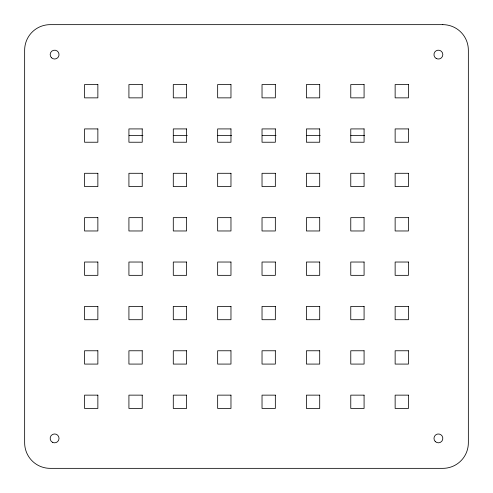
<?xml version="1.0" encoding="UTF-8"?>
<svg xmlns="http://www.w3.org/2000/svg" width="493" height="493" viewBox="0 0 493 493"><rect width="100%" height="100%" fill="white"/><g stroke="black" fill="none" stroke-linecap="round" stroke-linejoin="round"><path stroke-width="0.74" d="M129.148 135.575L142.921 135.575M173.518 135.575L187.291 135.575M217.74 135.575L231.544 135.575M262.221 135.575L276.025 135.575M306.473 135.575L320.247 135.575M350.843 135.575L364.617 135.575M442.837 24.65L50.163 24.65A25.513 25.513 0 0 0 24.65 50.163L24.65 442.837A25.513 25.513 0 0 0 50.163 468.35L442.837 468.35A25.513 25.513 0 0 0 468.35 442.837L468.35 50.163A25.513 25.513 0 0 0 442.837 24.65M97.861 84.549L84.549 84.549L84.549 97.861L97.861 97.861L97.861 84.549M142.231 84.549L128.919 84.549L128.919 97.861L142.231 97.861L142.231 84.549M186.6 84.549L173.289 84.549L173.289 97.861L186.6 97.861L186.6 84.549M230.97 84.549L217.659 84.549L217.659 97.861L230.97 97.861L230.97 84.549M275.34 84.549L262.029 84.549L262.029 97.861L275.34 97.861L275.34 84.549M319.71 84.549L306.399 84.549L306.399 97.861L319.71 97.861L319.71 84.549M364.08 84.549L350.769 84.549L350.769 97.861L364.08 97.861L364.08 84.549M408.45 84.549L395.139 84.549L395.139 97.861L408.45 97.861L408.45 84.549M97.861 128.919L84.549 128.919L84.549 142.231L97.861 142.231L97.861 128.919M142.231 128.919L128.919 128.919L128.919 142.231L142.231 142.231L142.231 128.919M186.6 128.919L173.289 128.919L173.289 142.231L186.6 142.231L186.6 128.919M230.97 128.919L217.659 128.919L217.659 142.231L230.97 142.231L230.97 128.919M275.34 128.919L262.029 128.919L262.029 142.231L275.34 142.231L275.34 128.919M319.71 128.919L306.399 128.919L306.399 142.231L319.71 142.231L319.71 128.919M364.08 128.919L350.769 128.919L350.769 142.231L364.08 142.231L364.08 128.919M408.45 128.919L395.139 128.919L395.139 142.231L408.45 142.231L408.45 128.919M97.861 173.289L84.549 173.289L84.549 186.6L97.861 186.6L97.861 173.289M142.231 173.289L128.919 173.289L128.919 186.6L142.231 186.6L142.231 173.289M186.6 173.289L173.289 173.289L173.289 186.6L186.6 186.6L186.6 173.289M230.97 173.289L217.659 173.289L217.659 186.6L230.97 186.6L230.97 173.289M275.34 173.289L262.029 173.289L262.029 186.6L275.34 186.6L275.34 173.289M319.71 173.289L306.399 173.289L306.399 186.6L319.71 186.6L319.71 173.289M364.08 173.289L350.769 173.289L350.769 186.6L364.08 186.6L364.08 173.289M408.45 173.289L395.139 173.289L395.139 186.6L408.45 186.6L408.45 173.289M97.861 217.659L84.549 217.659L84.549 230.97L97.861 230.97L97.861 217.659M142.231 217.659L128.919 217.659L128.919 230.97L142.231 230.97L142.231 217.659M186.6 217.659L173.289 217.659L173.289 230.97L186.6 230.97L186.6 217.659M230.97 217.659L217.659 217.659L217.659 230.97L230.97 230.97L230.97 217.659M275.34 217.659L262.029 217.659L262.029 230.97L275.34 230.97L275.34 217.659M319.71 217.659L306.399 217.659L306.399 230.97L319.71 230.97L319.71 217.659M364.08 217.659L350.769 217.659L350.769 230.97L364.08 230.97L364.08 217.659M408.45 217.659L395.139 217.659L395.139 230.97L408.45 230.97L408.45 217.659M97.861 262.029L84.549 262.029L84.549 275.34L97.861 275.34L97.861 262.029M142.231 262.029L128.919 262.029L128.919 275.34L142.231 275.34L142.231 262.029M186.6 262.029L173.289 262.029L173.289 275.34L186.6 275.34L186.6 262.029M230.97 262.029L217.659 262.029L217.659 275.34L230.97 275.34L230.97 262.029M275.34 262.029L262.029 262.029L262.029 275.34L275.34 275.34L275.34 262.029M319.71 262.029L306.399 262.029L306.399 275.34L319.71 275.34L319.71 262.029M364.08 262.029L350.769 262.029L350.769 275.34L364.08 275.34L364.08 262.029M408.45 262.029L395.139 262.029L395.139 275.34L408.45 275.34L408.45 262.029M97.861 306.399L84.549 306.399L84.549 319.71L97.861 319.71L97.861 306.399M142.231 306.399L128.919 306.399L128.919 319.71L142.231 319.71L142.231 306.399M186.6 306.399L173.289 306.399L173.289 319.71L186.6 319.71L186.6 306.399M230.97 306.399L217.659 306.399L217.659 319.71L230.97 319.71L230.97 306.399M275.34 306.399L262.029 306.399L262.029 319.71L275.34 319.71L275.34 306.399M319.71 306.399L306.399 306.399L306.399 319.71L319.71 319.71L319.71 306.399M364.08 306.399L350.769 306.399L350.769 319.71L364.08 319.71L364.08 306.399M408.45 306.399L395.139 306.399L395.139 319.71L408.45 319.71L408.45 306.399M97.861 350.769L84.549 350.769L84.549 364.08L97.861 364.08L97.861 350.769M142.231 350.769L128.919 350.769L128.919 364.08L142.231 364.08L142.231 350.769M186.6 350.769L173.289 350.769L173.289 364.08L186.6 364.08L186.6 350.769M230.97 350.769L217.659 350.769L217.659 364.08L230.97 364.08L230.97 350.769M275.34 350.769L262.029 350.769L262.029 364.08L275.34 364.08L275.34 350.769M319.71 350.769L306.399 350.769L306.399 364.08L319.71 364.08L319.71 350.769M364.08 350.769L350.769 350.769L350.769 364.08L364.08 364.08L364.08 350.769M408.45 350.769L395.139 350.769L395.139 364.08L408.45 364.08L408.45 350.769M97.861 395.139L84.549 395.139L84.549 408.45L97.861 408.45L97.861 395.139M142.231 395.139L128.919 395.139L128.919 408.45L142.231 408.45L142.231 395.139M186.6 395.139L173.289 395.139L173.289 408.45L186.6 408.45L186.6 395.139M230.97 395.139L217.659 395.139L217.659 408.45L230.97 408.45L230.97 395.139M275.34 395.139L262.029 395.139L262.029 408.45L275.34 408.45L275.34 395.139M319.71 395.139L306.399 395.139L306.399 408.45L319.71 408.45L319.71 395.139M364.08 395.139L350.769 395.139L350.769 408.45L364.08 408.45L364.08 395.139M408.45 395.139L395.139 395.139L395.139 408.45L408.45 408.45L408.45 395.139M52.381 442.246A4.437 4.437 0 0 0 59.037 438.4A4.437 4.437 0 0 0 52.381 434.555A4.437 4.437 0 0 0 52.381 442.246M435.264 441.537A4.437 4.437 0 0 0 442.683 439.546A4.437 4.437 0 0 0 437.254 434.117A4.437 4.437 0 0 0 435.264 441.537M51.463 57.736A4.437 4.437 0 0 0 58.883 55.746A4.437 4.437 0 0 0 53.454 50.317A4.437 4.437 0 0 0 51.463 57.736M436.182 58.445A4.437 4.437 0 0 0 442.837 54.6A4.437 4.437 0 0 0 436.182 50.754A4.437 4.437 0 0 0 436.182 58.445"/></g></svg>
